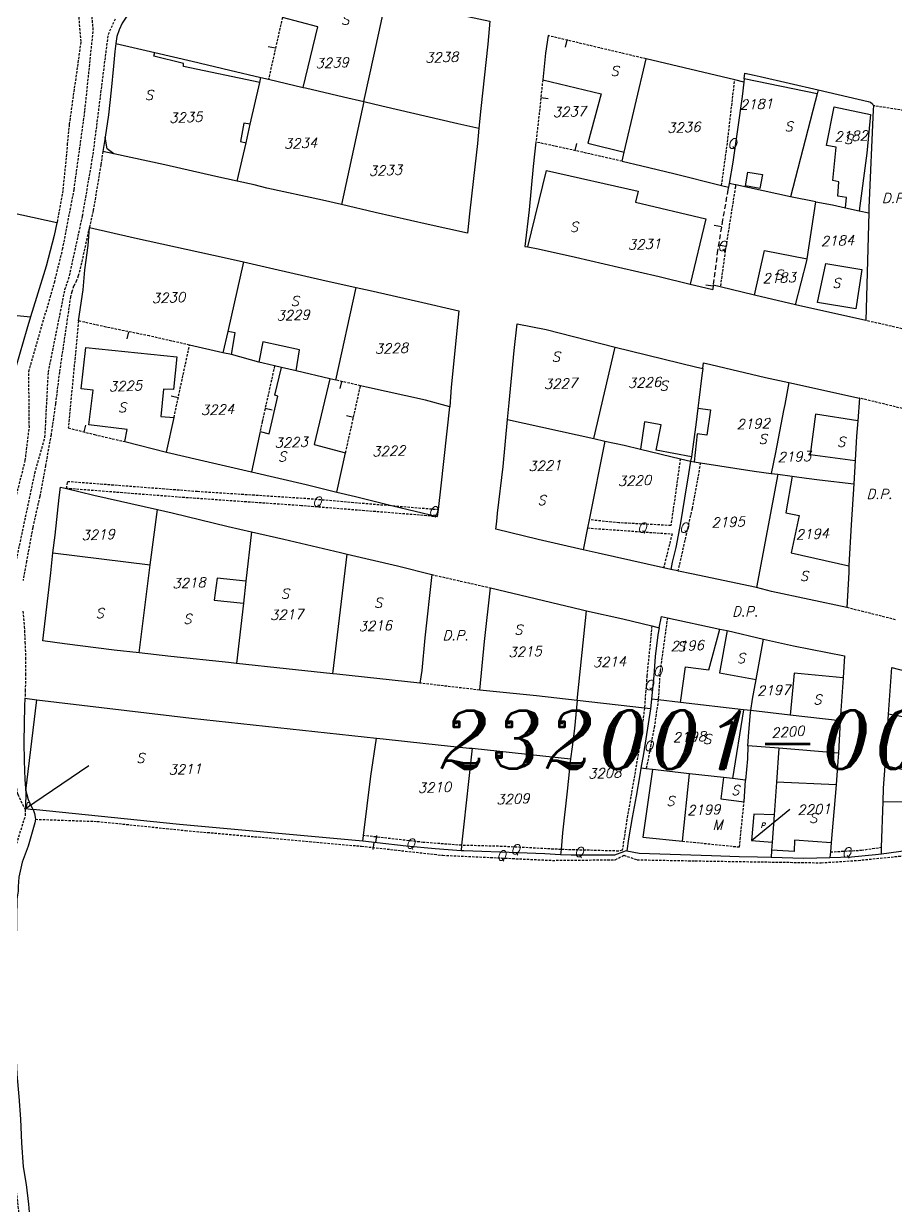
# Model space of a CAD drawing. Extents: x -334462 to -332769, y -29481 to -26664.
# Drawn here: x -334090 to -334000.6, y -28750.7 to -28629.6 of the extents above; entities that cross this region are included whole.
import ezdxf
from ezdxf.enums import TextEntityAlignment as Align

# ---------------------------------------------------------------- set-up
doc = ezdxf.new("R2010")
doc.units = 0
doc.header["$MEASUREMENT"] = 0
doc.linetypes.add('DASHED', pattern=[0.75, 0.5, -0.25])
doc.linetypes.add('HIDDEN', pattern=[0.375, 0.25, -0.125])
for name, color, linetype in [('17', 7, 'CONTINUOUS'), ('18', 7, 'CONTINUOUS'), ('DP$DIVIDING$LINE', 7, 'CONTINUOUS'), ('EASEMENT$BOUNDA$', 7, 'CONTINUOUS'), ('ENC$$ST$$A$$TEXT', 7, 'CONTINUOUS'), ('MAP$SHEET$BOUND$', 7, 'CONTINUOUS'), ('PARCEL$BOUNDARY', 7, 'CONTINUOUS'), ('PARCEL$NUMBER', 7, 'CONTINUOUS'), ('STRUC$$FOOTPRINT', 7, 'CONTINUOUS')]:
    doc.layers.add(name, color=color, linetype=linetype)
doc.styles.add('ITALICT', font='ITALICT', dxfattribs={"height": 0.2})

msp = doc.modelspace()

# ---------------------------------------------------------------- linework, layer by layer
at = {"layer": '17', "color": 5, "linetype": 'Continuous'}
for p, q in [((-334034.31, -28631.34), (-334034.49, -28632.07)), ((-334018.77, -28652.31), (-334018.03, -28652.43)), ((-334053.89, -28713.55), (-334053.81, -28712.81)), ((-334054.12, -28713.53), (-334054.2, -28714.27))]:
    msp.add_line(p, q, dxfattribs=at)
at = {"layer": '17', "color": 1, "linetype": 'Continuous'}
for p, q in [((-334079.26, -28661.21), (-334079.41, -28661.94)), ((-334074.16, -28667.97), (-334074.89, -28667.81)), ((-334065.24, -28669.04), (-334064.51, -28669.21)), ((-334056.19, -28669.99), (-334056.92, -28669.82))]:
    msp.add_line(p, q, dxfattribs=at)
at = {"layer": '18', "color": 1, "linetype": 'Continuous'}
for p, q in [((-334064.18, -28632.17), (-334064.92, -28632.01)), ((-334036.98, -28637.23), (-334036.23, -28637.31)), ((-334033.46, -28642.65), (-334033.29, -28641.92)), ((-334057.41, -28666.31), (-334057.58, -28667.04)), ((-334083.79, -28671.48), (-334083.63, -28670.78))]:
    msp.add_line(p, q, dxfattribs=at)
at = {"layer": '18', "color": 30, "linetype": 'Continuous'}
for p, q in [((-334018.46, -28650.45), (-334019.2, -28650.33)), ((-334019.32, -28656.53), (-334020.06, -28656.44))]:
    msp.add_line(p, q, dxfattribs=at)
at = {"layer": 'DP$DIVIDING$LINE', "color": 30, "linetype": 'HIDDEN'}
for p, q in [((-333997.93, -28638.84), (-334002.89, -28638.06)), ((-333998.85, -28661.15), (-334003.67, -28660.06)), ((-333999.54, -28669.17), (-334004.3, -28668.01)), ((-334048.17, -28686.09), (-334042.15, -28687.45)), ((-334000.61, -28690.72), (-334005.62, -28689.47)), ((-334043.25, -28697.93), (-334049.39, -28697.21))]:
    msp.add_line(p, q, dxfattribs=at)
at = {"layer": 'DP$DIVIDING$LINE', "color": 2, "linetype": 'HIDDEN'}
for points in [[(-334073.41, -28567.67), (-334073.24, -28570.94), (-334073.2, -28574.14), (-334073.88, -28579.21), (-334074.09, -28580.68), (-334075.66, -28586.86), (-334078.5, -28598.49), (-334079.66, -28603.14), (-334080.54, -28607.51), (-334081.37, -28614.97), (-334082.08, -28620.07), (-334082.9, -28621.8), (-334083.56, -28624.02), (-334084.34, -28626.36), (-334084.42, -28628.24), (-334084.15, -28631.55), (-334085.33, -28639.96), (-334085.53, -28641.93), (-334085.62, -28643.03), (-334085.99, -28646.76), (-334086.53, -28649.78), (-334086.59, -28650.05)], [(-334091.66, -28751.76), (-334092.36, -28745.55), (-334093.08, -28738.49), (-334093.33, -28735.64), (-334093.33, -28729.85), (-334093.2, -28718.96), (-334092.84, -28710.49), (-334093, -28709.25), (-334092.31, -28707.42), (-334093.02, -28701.27), (-334092.72, -28698.42), (-334092.59, -28693.72), (-334093.29, -28687.47), (-334091.64, -28681.52), (-334089.84, -28674.42), (-334089.42, -28670.98), (-334089.48, -28665.29), (-334086.85, -28656.17), (-334086.01, -28652.77), (-334084.83, -28646.65), (-334083.72, -28638.54), (-334082.87, -28630.3), (-334083.02, -28628.66)], [(-334090.44, -28751.8), (-334091.15, -28745.62), (-334091.42, -28739.78), (-334091.79, -28736.07), (-334091.84, -28728.16), (-334091.74, -28716.89), (-334089.82, -28710.8), (-334089.82, -28710.21), (-334090.61, -28708.58), (-334091.13, -28705.26), (-334091.15, -28700.62), (-334090.93, -28696.02), (-334091.23, -28689.69), (-334091.2, -28686.77), (-334088.85, -28675.69), (-334087.82, -28672.03), (-334087.47, -28665.36), (-334085.77, -28656.9), (-334085.3, -28655.47), (-334083.96, -28649.33), (-334082.88, -28643.05), (-334081.32, -28630.74), (-334080.58, -28629.11)], [(-334081.88, -28642.74), (-334082.1, -28644.11), (-334082.52, -28646.7), (-334082.88, -28648.84), (-334083.27, -28650.53)], [(-334083.27, -28650.53), (-334083.52, -28651.63), (-334084.07, -28654.18), (-334084.41, -28655.49), (-334084.59, -28655.97), (-334084.88, -28656.56), (-334085.06, -28657.12), (-334085.2, -28657.63), (-334085.53, -28659.89), (-334085.91, -28662.44), (-334086.34, -28665.35), (-334086.74, -28668.6), (-334087.2, -28671.76), (-334087.77, -28674.92), (-334088.35, -28678.09), (-334089.08, -28681.29), (-334089.71, -28684.72), (-334090.07, -28686.71)], [(-334090.08, -28689.84), (-334089.94, -28691.42), (-334089.87, -28693.02), (-334089.8, -28694.62), (-334089.81, -28696.26), (-334089.84, -28697.91), (-334089.86, -28698.33), (-334089.87, -28698.75)]]:
    msp.add_lwpolyline(points, dxfattribs=at)
at = {"layer": 'EASEMENT$BOUNDA$', "color": 3, "linetype": 'HIDDEN'}
msp.add_line((-334052.15, -28679.04), (-334047.47, -28679.42), dxfattribs=at)
for points in [[(-334018.45, -28646.22), (-334017.84, -28641.78), (-334017.11, -28635.42)], [(-334017.01, -28646.18), (-334017.04, -28646.37), (-334018.08, -28652.93), (-334018.58, -28656.6)], [(-334022.68, -28674.24), (-334023.65, -28681.07), (-334028.97, -28680.79), (-334032.02, -28680.48)], [(-334020.62, -28674.65), (-334021.48, -28679.32), (-334022.93, -28685.72)], [(-334085.61, -28677.27), (-334085.51, -28676.54), (-334072.18, -28677.56), (-334060.9, -28678.29), (-334052.15, -28679.04)], [(-334047.56, -28680.15), (-334061.52, -28679.04), (-334073.49, -28678.21), (-334085.61, -28677.27)], [(-334032.19, -28681.32), (-334023.53, -28681.93), (-334024.4, -28685.4)], [(-334025.6, -28691.36), (-334026.11, -28696.45), (-334026.36, -28699.77)], [(-334024.01, -28690.51), (-334024.75, -28695.94), (-334024.95, -28698.92)], [(-334026.36, -28699.77), (-334026.87, -28703.73), (-334028.16, -28711.18), (-334028.63, -28714.32), (-334029.01, -28714.42), (-334034.91, -28714.26)], [(-334024.95, -28698.92), (-334025.34, -28701.64), (-334026.18, -28705.99)], [(-334022.47, -28713.4), (-334016.62, -28714), (-334016.15, -28709.38)], [(-334088.79, -28711.16), (-334082.47, -28711.38), (-334073.42, -28712.31), (-334055.36, -28713.92), (-334047.03, -28714.85), (-334035.79, -28715.37), (-334029.36, -28715.31), (-334028.48, -28714.85), (-334027.11, -28715.31), (-334021.16, -28715.42), (-334008.24, -28715.62), (-334004.44, -28715.37), (-333999.82, -28714.9), (-333994.19, -28714.17)], [(-334045.1, -28713.83), (-334049.03, -28713.53), (-334055.15, -28712.83)], [(-334034.91, -28714.26), (-334040.95, -28713.94), (-334045.1, -28713.83)], [(-334007.3, -28714.5), (-334004.11, -28714.33), (-334002.04, -28714.02)]]:
    msp.add_lwpolyline(points, dxfattribs=at)
at = {"layer": 'ENC$$ST$$A$$TEXT', "color": 1, "linetype": 'Continuous'}
for p, q in [((-334089.82, -28710.05), (-334083.33, -28705.64)), ((-334015.4, -28713.34), (-334011.45, -28710.13))]:
    msp.add_line(p, q, dxfattribs=at)
at = {"layer": 'PARCEL$BOUNDARY', "color": 2, "linetype": 'HIDDEN'}
for p, q in [((-334063.48, -28629.02), (-334064.9, -28635.35)), ((-334026.2, -28633.26), (-334036.24, -28630.88)), ((-334074.59, -28669.99), (-334073, -28662.58)), ((-334055.47, -28666.75), (-334057.99, -28666.17)), ((-334057, -28673.61), (-334055.47, -28666.75))]:
    msp.add_line(p, q, dxfattribs=at)
at = {"layer": 'PARCEL$BOUNDARY', "color": 7, "linetype": 'Continuous'}
for p, q in [((-334080.54, -28631.69), (-334076.54, -28632.62)), ((-334028.44, -28642.83), (-334026.2, -28633.26)), ((-334017.11, -28635.42), (-334026.2, -28633.26)), ((-334066.77, -28639.96), (-334065.79, -28635.68)), ((-334065.79, -28635.68), (-334065.68, -28635.17)), ((-334065.68, -28635.17), (-334064.9, -28635.35)), ((-334064.9, -28635.35), (-334061.35, -28636.19)), ((-334016.17, -28635.64), (-334017.11, -28635.42)), ((-334016.13, -28635.31), (-334016.17, -28635.64)), ((-334008.56, -28636.44), (-334008.66, -28636.85)), ((-334055.13, -28637.63), (-334057.42, -28648.19)), ((-334067.2, -28641.85), (-334066.77, -28639.96)), ((-334080.76, -28642.98), (-334081.88, -28642.74)), ((-334068.1, -28645.79), (-334067.2, -28641.85)), ((-334028.65, -28643.75), (-334028.44, -28642.83)), ((-334018.45, -28646.22), (-334017.75, -28646.39)), ((-334017.69, -28646.03), (-334017.75, -28646.39)), ((-334017.01, -28646.18), (-334017.69, -28646.03)), ((-334086.59, -28650.05), (-334099.77, -28647.17)), ((-334008.78, -28647.89), (-334011.38, -28647.38)), ((-334009.69, -28653.76), (-334008.78, -28647.89)), ((-334005.75, -28648.51), (-334004.36, -28648.82)), ((-334004.36, -28648.82), (-334003.35, -28649.04)), ((-334003.35, -28649.04), (-334003.67, -28660.06)), ((-334067.48, -28654.05), (-334069.08, -28661.18)), ((-334057.99, -28666.17), (-334055.9, -28656.67)), ((-334018.58, -28656.6), (-334019.31, -28656.45)), ((-334015.09, -28657.47), (-334018.58, -28656.6)), ((-334010.86, -28658.45), (-334015.09, -28657.47)), ((-334003.67, -28660.06), (-334010.86, -28658.45)), ((-334094.79, -28659.16), (-334089.29, -28659.67)), ((-334069.08, -28661.18), (-334069.57, -28663.36)), ((-334069.57, -28663.36), (-334073, -28662.58)), ((-334068.7, -28663.56), (-334069.57, -28663.36)), ((-334065.89, -28664.33), (-334068.7, -28663.56)), ((-334031.55, -28672.16), (-334029.37, -28662.79)), ((-334063.57, -28664.88), (-334064.28, -28664.72)), ((-334062.08, -28665.23), (-334063.57, -28664.88)), ((-334058.61, -28666.03), (-334062.08, -28665.23)), ((-334057.99, -28666.17), (-334058.61, -28666.03)), ((-334011.57, -28666.42), (-334004.3, -28668.01)), ((-334004.3, -28668.01), (-334004.49, -28670.35)), ((-334075.36, -28673.55), (-334074.59, -28669.99)), ((-334040.4, -28670.19), (-334031.55, -28672.16)), ((-334065.76, -28671.42), (-334066.63, -28675.58)), ((-334079.64, -28672.47), (-334075.36, -28673.55)), ((-334030.41, -28672.42), (-334032.02, -28680.48)), ((-334031.55, -28672.16), (-334030.41, -28672.42)), ((-334026.76, -28673.26), (-334022.68, -28674.24)), ((-334057.9, -28677.64), (-334057, -28673.61)), ((-334022.68, -28674.24), (-334021.64, -28674.49)), ((-334021.55, -28674.02), (-334021.64, -28674.49)), ((-334004.77, -28674.39), (-334004.91, -28676.79)), ((-334021.64, -28674.49), (-334021.25, -28674.55)), ((-334012.67, -28675.82), (-334014.86, -28687.41)), ((-334013.37, -28675.73), (-334012.67, -28675.82)), ((-334012.67, -28675.82), (-334011.2, -28676.02)), ((-334052.15, -28679.04), (-334047.56, -28680.15)), ((-334077.02, -28685.1), (-334076.29, -28679.42)), ((-334047.56, -28680.15), (-334047.47, -28679.42)), ((-334032.02, -28680.48), (-334032.19, -28681.32)), ((-334066.64, -28681.71), (-334067.22, -28686.76)), ((-334032.19, -28681.32), (-334032.63, -28683.55)), ((-334058.3, -28696.26), (-334056.85, -28683.99)), ((-334078.16, -28694.1), (-334077.02, -28685.1)), ((-334023.66, -28685.56), (-334024.4, -28685.4)), ((-334022.93, -28685.72), (-334023.66, -28685.56)), ((-334067.22, -28686.76), (-334067.48, -28689.03)), ((-334067.48, -28689.03), (-334068.2, -28695.2)), ((-334033.27, -28698.98), (-334032.29, -28689.79)), ((-334025.6, -28691.36), (-334024.84, -28691.54)), ((-334018.63, -28691.67), (-334017.89, -28691.83)), ((-334017.89, -28691.83), (-334014.14, -28692.71)), ((-334014.91, -28696.84), (-334014.14, -28692.71)), ((-334089.87, -28698.75), (-334088.65, -28698.91)), ((-334026.36, -28699.77), (-334033.27, -28698.98)), ((-334025.75, -28699.84), (-334026.36, -28699.77)), ((-334025.63, -28698.84), (-334025.75, -28699.84)), ((-334022.66, -28699.21), (-334024.95, -28698.92)), ((-334016.22, -28699.94), (-334022.66, -28699.21)), ((-334015.47, -28700.03), (-334016.22, -28699.94)), ((-334011.43, -28700.48), (-334015.47, -28700.03)), ((-334006.29, -28701.06), (-334011.43, -28700.48)), ((-334006.29, -28701.06), (-334006.48, -28704.4)), ((-334012.58, -28703.89), (-334015.77, -28703.63)), ((-334012.58, -28703.89), (-334012.83, -28707.37)), ((-334006.48, -28704.4), (-334012.58, -28703.89)), ((-334026.18, -28705.99), (-334026.73, -28705.93)), ((-334025.53, -28706.06), (-334026.18, -28705.99)), ((-334021.73, -28706.49), (-334025.53, -28706.06)), ((-334018.25, -28706.89), (-334021.73, -28706.49)), ((-334017.32, -28706.99), (-334018.25, -28706.89)), ((-334016, -28707.15), (-334017.32, -28706.99)), ((-334012.83, -28707.37), (-334013.07, -28710.72)), ((-334002.04, -28714.02), (-334001.89, -28709.37)), ((-334013.07, -28710.72), (-334013.26, -28713.51)), ((-334055.22, -28713.41), (-334055.15, -28712.83)), ((-334045.1, -28713.83), (-334045.16, -28714.38)), ((-334034.91, -28714.26), (-334034.96, -28714.79)), ((-334013.26, -28713.51), (-334013.32, -28714.33)), ((-334007.22, -28713.56), (-334007.3, -28714.5)), ((-334002.07, -28714.7), (-334002.04, -28714.02)), ((-334007.3, -28714.5), (-334007.35, -28715.06))]:
    msp.add_line(p, q, dxfattribs=at)
at = {"layer": 'PARCEL$BOUNDARY', "color": 2, "linetype": 'DASHED'}
msp.add_line((-334019.31, -28656.45), (-334019.36, -28656.9), dxfattribs=at)
at = {"layer": 'PARCEL$BOUNDARY', "color": 7, "linetype": 'Continuous'}
for points in [[(-334073.53, -28622.03), (-334076.73, -28625.81), (-334079.49, -28628.98), (-334079.91, -28629.59), (-334080.22, -28630.29), (-334080.45, -28630.97), (-334080.54, -28631.69)], [(-334055.13, -28637.63), (-334054.02, -28632.67), (-334052.79, -28626.96)], [(-334052.79, -28626.96), (-334049.48, -28627.7), (-334044.47, -28628.91), (-334042.2, -28629.4), (-334042.43, -28631.74), (-334043.13, -28638.36), (-334043.33, -28640.36)], [(-334036.24, -28630.88), (-334036.51, -28632.68), (-334036.79, -28635.41)], [(-334080.54, -28631.69), (-334080.65, -28632.51), (-334080.79, -28633.99), (-334081.04, -28636.45), (-334081.3, -28638.98), (-334081.64, -28641.28)], [(-334076.54, -28632.62), (-334072.74, -28633.51), (-334068.88, -28634.42), (-334065.68, -28635.17)], [(-334016.17, -28635.64), (-334016.34, -28637.12), (-334016.81, -28640.48), (-334017.3, -28643.85), (-334017.69, -28646.03)], [(-334016.13, -28635.31), (-334016.07, -28634.72), (-334015.12, -28634.94), (-334014.48, -28635.08), (-334008.56, -28636.44)], [(-334061.35, -28636.19), (-334061.11, -28636.24), (-334057.21, -28637.15), (-334055.13, -28637.63)], [(-334008.66, -28636.85), (-334008.86, -28637.62), (-334011.38, -28647.38)], [(-334008.56, -28636.44), (-334003.44, -28637.61), (-334003.18, -28637.69), (-334002.97, -28637.87), (-334002.89, -28638.06)], [(-334055.13, -28637.63), (-334053.3, -28638.06), (-334045.48, -28639.88), (-334043.33, -28640.36)], [(-334002.89, -28638.06), (-334002.91, -28638.48), (-334003.34, -28648.51), (-334003.35, -28649.04)], [(-334043.33, -28640.36), (-334043.49, -28641.92), (-334043.88, -28645.5), (-334044.29, -28649.13), (-334044.51, -28651.12), (-334048.52, -28650.23), (-334053.97, -28649.01), (-334057.42, -28648.19)], [(-334081.64, -28641.28), (-334081.68, -28641.53), (-334081.88, -28642.74)], [(-334037.49, -28641.78), (-334037.63, -28643.03), (-334037.76, -28644.3), (-334038.19, -28648.72), (-334038.61, -28652.47), (-334038.3, -28652.53)], [(-334068.1, -28645.79), (-334070.31, -28645.31), (-334075.53, -28644.12), (-334080.76, -28642.98)], [(-334028.65, -28643.75), (-334026.64, -28644.21), (-334023.36, -28645.01), (-334018.45, -28646.22)], [(-334057.42, -28648.19), (-334059.38, -28647.73), (-334065.09, -28646.5), (-334066.38, -28646.17), (-334068.1, -28645.79)], [(-334011.38, -28647.38), (-334017, -28646.18), (-334017.01, -28646.18)], [(-334008.78, -28647.89), (-334007.08, -28648.22), (-334005.75, -28648.51)], [(-334086.59, -28650.05), (-334086.87, -28651.34), (-334087.7, -28654.51), (-334088.7, -28657.7), (-334089.29, -28659.67)], [(-334084.38, -28660.1), (-334083.91, -28656.92), (-334083.72, -28654.87), (-334083.4, -28652.38), (-334083.27, -28650.53)], [(-334083.27, -28650.53), (-334078.65, -28651.58), (-334069.14, -28653.66), (-334067.48, -28654.05)], [(-334038.3, -28652.53), (-334037.27, -28652.71), (-334033.43, -28653.59), (-334029.02, -28654.61), (-334024.86, -28655.57), (-334021.66, -28656.35)], [(-334010.86, -28658.45), (-334009.72, -28653.94), (-334009.69, -28653.76)], [(-334067.48, -28654.05), (-334064.37, -28654.78), (-334059.45, -28655.9), (-334055.9, -28656.67)], [(-334055.9, -28656.67), (-334054.47, -28656.99), (-334049.53, -28658.11), (-334045.39, -28659.06), (-334046.16, -28666.88), (-334046.31, -28668.89)], [(-334021.66, -28656.35), (-334020.07, -28656.73), (-334019.36, -28656.9)], [(-334089.29, -28659.67), (-334089.68, -28660.95), (-334090.82, -28664.86), (-334090.84, -28665.7), (-334090.83, -28666.17)], [(-334040.4, -28670.19), (-334040.24, -28668.49), (-334039.7, -28663.15), (-334039.41, -28660.4), (-334036.43, -28660.99), (-334029.37, -28662.79)], [(-334029.37, -28662.79), (-334021.11, -28664.81), (-334020.37, -28664.98)], [(-334064.28, -28664.72), (-334065.45, -28664.45), (-334065.89, -28664.33)], [(-334020.37, -28664.98), (-334020.29, -28664.39), (-334019.56, -28664.56), (-334019.55, -28664.57), (-334013.94, -28665.9), (-334011.57, -28666.42)], [(-334020.37, -28664.98), (-334020.47, -28665.71), (-334020.79, -28668.22), (-334020.89, -28669.03)], [(-334046.31, -28668.89), (-334048.81, -28668.23), (-334054.85, -28666.9), (-334055.47, -28666.75)], [(-334011.57, -28666.42), (-334011.96, -28668.67), (-334012.09, -28669.28), (-334012.94, -28673.57), (-334013.37, -28675.73)], [(-334047.47, -28679.42), (-334047.21, -28677), (-334046.31, -28668.89)], [(-334020.89, -28669.03), (-334021.1, -28670.74), (-334021.42, -28673.25), (-334021.55, -28674.02)], [(-334032.63, -28683.55), (-334037.26, -28682.5), (-334041.6, -28681.45), (-334041.51, -28680.64), (-334041.41, -28679.8), (-334040.85, -28675.02), (-334040.4, -28670.19)], [(-334004.49, -28670.35), (-334004.62, -28671.9), (-334004.77, -28674.39)], [(-334030.41, -28672.42), (-334028.45, -28672.85), (-334026.76, -28673.26)], [(-334075.36, -28673.55), (-334071.99, -28674.34), (-334066.63, -28675.58)], [(-334066.63, -28675.58), (-334061.05, -28676.88), (-334059.82, -28677.18), (-334057.9, -28677.64)], [(-334021.64, -28674.49), (-334021.85, -28675.76), (-334022.25, -28678.28), (-334022.65, -28680.79), (-334023.15, -28683.31), (-334023.52, -28684.83), (-334023.66, -28685.56)], [(-334021.25, -28674.55), (-334020.65, -28674.64), (-334020.62, -28674.65)], [(-334020.62, -28674.65), (-334015.11, -28675.49), (-334013.37, -28675.73)], [(-334011.2, -28676.02), (-334009.74, -28676.22), (-334008.42, -28676.39), (-334004.91, -28676.79)], [(-334004.91, -28676.79), (-334005.17, -28681.01), (-334005.39, -28685.17), (-334005.39, -28685.2)], [(-334087, -28683.86), (-334086.79, -28682.07), (-334086.35, -28678.2), (-334086.24, -28677.12), (-334085.61, -28677.27)], [(-334085.61, -28677.27), (-334082.81, -28677.94), (-334076.29, -28679.42)], [(-334057.9, -28677.64), (-334056, -28678.1), (-334052.15, -28679.04)], [(-334076.29, -28679.42), (-334074.79, -28679.77), (-334069.05, -28681.16), (-334066.64, -28681.71)], [(-334066.64, -28681.71), (-334063.32, -28682.46), (-334057.52, -28683.83), (-334056.85, -28683.99)], [(-334078.16, -28694.1), (-334080.72, -28693.82), (-334085.82, -28693.2), (-334088.05, -28692.89), (-334087.23, -28685.93), (-334087, -28683.86)], [(-334056.85, -28683.99), (-334051.68, -28685.21), (-334048.17, -28686.09)], [(-334024.4, -28685.4), (-334031.09, -28683.9), (-334032.63, -28683.55)], [(-334005.39, -28685.2), (-334005.42, -28685.87), (-334005.62, -28689.47)], [(-334048.17, -28686.09), (-334048.86, -28692.58), (-334049.17, -28695.91), (-334049.39, -28697.21)], [(-334014.86, -28687.41), (-334021.52, -28686.03), (-334022.87, -28685.74), (-334022.93, -28685.72)], [(-334043.25, -28697.93), (-334042.76, -28692.95), (-334042.15, -28687.45)], [(-334042.15, -28687.45), (-334032.84, -28689.67), (-334032.57, -28689.73), (-334032.29, -28689.79)], [(-334005.62, -28689.47), (-334013.34, -28687.81), (-334014.86, -28687.41)], [(-334032.29, -28689.79), (-334028.59, -28690.63), (-334025.6, -28691.36)], [(-334024.84, -28691.54), (-334024.62, -28690.38), (-334024.01, -28690.51)], [(-334024.01, -28690.51), (-334023.98, -28690.52), (-334018.63, -28691.67)], [(-334024.84, -28691.54), (-334024.99, -28692.27), (-334025.27, -28694.49), (-334025.41, -28696.45), (-334025.59, -28698.49), (-334025.63, -28698.84)], [(-334014.14, -28692.71), (-334011.07, -28693.39), (-334005.84, -28694.42), (-334006, -28696.67)], [(-334068.2, -28695.2), (-334069, -28695.11), (-334074.9, -28694.47), (-334078.16, -28694.1)], [(-334058.3, -28696.26), (-334063.09, -28695.75), (-334068.2, -28695.2)], [(-334049.39, -28697.21), (-334057.89, -28696.3), (-334058.3, -28696.26)], [(-334001.33, -28700.39), (-334001, -28695.61), (-333998.78, -28696.18), (-333996.55, -28696.71)], [(-334015.47, -28700.03), (-334015.28, -28698.84), (-334014.91, -28696.84)], [(-334006, -28696.67), (-334006.25, -28700.51), (-334006.27, -28700.78), (-334006.29, -28701.06)], [(-334033.27, -28698.98), (-334037.41, -28698.52), (-334043.25, -28697.93)], [(-334089.87, -28698.75), (-334089.91, -28699.57), (-334089.94, -28701.38), (-334089.97, -28703.27), (-334089.94, -28705.18), (-334089.89, -28707.09), (-334089.82, -28707.99), (-334089.77, -28708.23)], [(-334088.65, -28698.91), (-334072.81, -28700.81), (-334053.84, -28702.84)], [(-334033.27, -28698.98), (-334033.54, -28701.87), (-334033.78, -28703.74), (-334033.94, -28704.97)], [(-334025.75, -28699.84), (-334026.47, -28704.47), (-334026.73, -28705.93)], [(-334024.95, -28698.92), (-334024.99, -28698.92), (-334025.63, -28698.84)], [(-334015.77, -28703.63), (-334015.67, -28702.23), (-334015.49, -28700.22), (-334015.47, -28700.03)], [(-334001.69, -28705.68), (-334001.47, -28702.41), (-334001.33, -28700.39)], [(-334055.15, -28712.83), (-334054.4, -28706.74), (-334053.84, -28702.84)], [(-334053.84, -28702.84), (-334053.14, -28702.92), (-334048.76, -28703.39), (-334044.34, -28703.86), (-334044.03, -28703.89)], [(-334044.03, -28703.89), (-334044.4, -28707.29), (-334044.87, -28711.65), (-334045.1, -28713.83)], [(-334044.03, -28703.89), (-334039.91, -28704.33), (-334033.94, -28704.97)], [(-334015.77, -28703.63), (-334015.81, -28704.98), (-334016, -28707.15)], [(-334006.48, -28704.4), (-334006.53, -28705.22), (-334006.72, -28707.62)], [(-334033.94, -28704.97), (-334034.27, -28708.28), (-334034.75, -28712.55), (-334034.91, -28714.26)], [(-334026.73, -28705.93), (-334026.85, -28706.6), (-334027.22, -28708.79), (-334027.62, -28710.98), (-334028, -28713.17), (-334028.17, -28714.41)], [(-334001.89, -28709.37), (-334001.84, -28707.99), (-334001.69, -28705.68)], [(-333997.97, -28706.54), (-334000.24, -28706.01), (-334001.69, -28705.68)], [(-334089.77, -28708.23), (-334089.69, -28708.61), (-334089.54, -28709.14), (-334089.28, -28709.74), (-334089.06, -28710.11), (-334089.03, -28710.17)], [(-334006.72, -28707.62), (-334006.91, -28710.01), (-334007.15, -28712.72), (-334007.22, -28713.56)], [(-334089.03, -28710.17), (-334088.89, -28710.58), (-334088.79, -28711.16)], [(-334055.22, -28713.41), (-334074.02, -28711.68), (-334089.03, -28710.17)], [(-334088.79, -28711.16), (-334088.85, -28711.53), (-334089.55, -28713.93), (-334090.16, -28715.57), (-334090.49, -28717.09), (-334090.56, -28718.06), (-334090.58, -28718.51), (-334090.7, -28719.33), (-334090.75, -28721.22), (-334090.76, -28723.98), (-334090.79, -28726.73), (-334090.82, -28729.52), (-334090.79, -28732.36), (-334090.8, -28735.19), (-334090.71, -28737.27), (-334090.49, -28739.55), (-334090.32, -28741.89), (-334090.21, -28744.31), (-334090.05, -28746.76), (-334089.76, -28748.58), (-334089.5, -28750.6), (-334089.33, -28752.63)], [(-334045.16, -28714.38), (-334047.83, -28714.18), (-334050.79, -28713.9), (-334053.75, -28713.57), (-334055.22, -28713.41)], [(-334034.96, -28714.79), (-334036.57, -28714.71), (-334039.31, -28714.59), (-334044.89, -28714.4), (-334045.03, -28714.39), (-334045.16, -28714.38)], [(-334028.17, -28714.41), (-334028.34, -28714.44), (-334028.51, -28714.48), (-334029.44, -28714.83), (-334031.42, -28714.84), (-334033.87, -28714.85), (-334034.96, -28714.79)], [(-334028.17, -28714.41), (-334026.89, -28714.64), (-334019.5, -28714.88), (-334016.64, -28714.96), (-334014.76, -28715.01), (-334013.37, -28715.05)], [(-334013.32, -28714.33), (-334013.33, -28714.39), (-334013.37, -28715.05)], [(-334002.07, -28714.7), (-333996.84, -28714), (-333994.14, -28713.7)], [(-334013.37, -28715.05), (-334010.02, -28715.14), (-334007.35, -28715.06)], [(-334007.35, -28715.06), (-334005.13, -28715), (-334002.66, -28714.78), (-334002.07, -28714.7)]]:
    msp.add_lwpolyline(points, dxfattribs=at)
at = {"layer": 'PARCEL$BOUNDARY', "color": 2, "linetype": 'HIDDEN'}
for points in [[(-334036.79, -28635.41), (-334037.14, -28638.76), (-334037.49, -28641.78)], [(-334028.65, -28643.75), (-334032.32, -28642.91), (-334033.4, -28642.67), (-334037.49, -28641.78)], [(-334084.38, -28660.1), (-334085.43, -28671.06), (-334082.75, -28671.75), (-334079.64, -28672.47)], [(-334073, -28662.58), (-334077.11, -28661.65), (-334081.55, -28660.74), (-334084.38, -28660.1)], [(-334064.28, -28664.72), (-334065.54, -28670.4), (-334065.76, -28671.42)]]:
    msp.add_lwpolyline(points, dxfattribs=at)
at = {"layer": 'PARCEL$BOUNDARY', "color": 2, "linetype": 'DASHED'}
msp.add_lwpolyline([(-334017.75, -28646.39), (-334017.8, -28646.67), (-334018.35, -28649.76), (-334018.86, -28652.88), (-334019.31, -28656.45)], dxfattribs=at)
at = {"layer": 'STRUC$$FOOTPRINT', "color": 1, "linetype": 'Continuous'}
for p, q in [((-334008.66, -28636.85), (-334016.13, -28635.31)), ((-334014.54, -28646.53), (-334015.99, -28646.25)), ((-334004.08, -28654.84), (-334004.69, -28658.87)), ((-334087, -28683.86), (-334077.02, -28685.1)), ((-334089.77, -28708.23), (-334088.65, -28698.91)), ((-334016.22, -28699.94), (-334017.32, -28706.99)), ((-333997.2, -28701.2), (-334001.33, -28700.39)), ((-334022.47, -28713.4), (-334021.73, -28706.49)), ((-334016.15, -28709.38), (-334016, -28707.15)), ((-334006.72, -28707.62), (-334012.83, -28707.37))]:
    msp.add_line(p, q, dxfattribs=at)
for points in [[(-334061.35, -28636.19), (-334059.86, -28629.96), (-334063.48, -28629.02)], [(-334065.79, -28635.68), (-334073.6, -28634.04), (-334073.6, -28633.72), (-334076.67, -28632.99), (-334076.54, -28632.62)], [(-334036.79, -28635.41), (-334030.8, -28636.83), (-334032.15, -28641.89), (-334028.44, -28642.83)], [(-334005.75, -28648.51), (-334005.66, -28647.45), (-334006.54, -28647.32), (-334006.44, -28645.85), (-334007.05, -28645.72), (-334006.72, -28642.3), (-334007.71, -28642.14), (-334006.92, -28638.17), (-334003.2, -28638.96), (-334003.57, -28642.93), (-334004.36, -28648.82)], [(-334066.77, -28639.96), (-334067.43, -28639.85), (-334067.79, -28641.71), (-334067.2, -28641.85)], [(-334080.76, -28642.98), (-334081.43, -28642.47), (-334081.64, -28641.28)], [(-334038.3, -28652.53), (-334036.39, -28644.71), (-334027.02, -28646.81), (-334027.27, -28647.94), (-334020.06, -28649.65), (-334021.66, -28656.35)], [(-334015.99, -28646.25), (-334015.75, -28644.88), (-334014.25, -28645.11), (-334014.54, -28646.53)], [(-334015.09, -28657.47), (-334014.06, -28652.9), (-334009.69, -28653.76)], [(-334004.69, -28658.87), (-334008.61, -28658.21), (-334007.77, -28654.23), (-334004.08, -28654.84)], [(-334068.7, -28663.56), (-334068.33, -28661.31), (-334069.08, -28661.18)], [(-334062.08, -28665.23), (-334061.73, -28663.07), (-334065.47, -28662.26), (-334065.89, -28664.33)], [(-334079.64, -28672.47), (-334079.38, -28671.24), (-334083.32, -28670.74), (-334082.89, -28667.2), (-334084.11, -28667.07), (-334083.62, -28662.84), (-334074.31, -28663.78), (-334074.64, -28667.13), (-334075.66, -28667.11), (-334075.95, -28669.9), (-334074.59, -28669.99)], [(-334065.76, -28671.42), (-334064.85, -28671.66), (-334063.95, -28667.81), (-334064.25, -28667.7), (-334063.57, -28664.88)], [(-334058.61, -28666.03), (-334060.22, -28672.76), (-334057, -28673.61)], [(-334020.89, -28669.03), (-334019.59, -28669.22), (-334019.96, -28671.82), (-334020.94, -28671.69), (-334021.25, -28674.55)], [(-334021.55, -28674.02), (-334025.15, -28673.35), (-334024.65, -28670.74), (-334026.36, -28670.44), (-334026.76, -28673.26)], [(-334004.49, -28670.35), (-334008.81, -28669.65), (-334009.37, -28673.8), (-334004.77, -28674.39)], [(-334011.2, -28676.02), (-334011.87, -28679.78), (-334010.5, -28680.03), (-334011.31, -28683.87), (-334005.39, -28685.2)], [(-334067.22, -28686.76), (-334070.18, -28686.45), (-334070.46, -28688.71), (-334067.48, -28689.03)], [(-334022.66, -28699.21), (-334022.14, -28695.53), (-334019.77, -28695.86), (-334018.63, -28691.67)], [(-334017.89, -28691.83), (-334018.65, -28696.15), (-334014.91, -28696.84)], [(-334006, -28696.67), (-334011, -28696.2), (-334011.43, -28700.48)], [(-334025.53, -28706.06), (-334026.52, -28713), (-334022.47, -28713.4)], [(-334018.25, -28706.89), (-334018.53, -28709.07), (-334016.15, -28709.38)], [(-334089.77, -28708.23), (-334089.82, -28710.05), (-334089.03, -28710.17)], [(-334001.89, -28709.37), (-333997.43, -28709.33), (-333997.43, -28710.58), (-333993.51, -28710.57)], [(-334013.07, -28710.72), (-334015.14, -28710.64), (-334015.4, -28713.34), (-334013.26, -28713.51)], [(-334007.22, -28713.56), (-334010.98, -28713.29), (-334011, -28714.46), (-334013.32, -28714.33)]]:
    msp.add_lwpolyline(points, dxfattribs=at)

# ---------------------------------------------------------------- texts
at = {"layer": 'DP$DIVIDING$LINE', "color": 2, "linetype": 'Continuous', "style": 'ITALICT'}
for p in [(-334000.68, -28647.52), (-334002.27, -28677.84), (-334016.05, -28689.87), (-334045.73, -28692.31)]:
    msp.add_text('D.P.', height=1, dxfattribs=at).set_placement(p, align=Align.MIDDLE)
at = {"layer": 'EASEMENT$BOUNDA$', "color": 3, "linetype": 'Continuous', "style": 'ITALICT'}
for s, p in [('Q', (-334017.38, -28641.98)), ('Q', (-334018.41, -28652.48)), ('Q', (-334059.94, -28678.67)), ('Q', (-334048.04, -28679.68)), ('Q', (-334026.62, -28681.33)), ('Q', (-334022.33, -28681.33)), ('Q', (-334025.02, -28696.01)), ('Q', (-334025.9, -28697.45)), ('Q', (-334025.95, -28703.68)), ('M', (-334018.86, -28711.73)), ('Q', (-334050.38, -28713.7)), ('Q', (-334041.05, -28714.92)), ('Q', (-334039.62, -28714.29)), ('Q', (-334033.1, -28714.55)), ('Q', (-334005.66, -28714.6))]:
    msp.add_text(s, height=1, dxfattribs=at).set_placement(p, align=Align.MIDDLE)
at = {"layer": 'ENC$$ST$$A$$TEXT', "color": 1, "linetype": 'Continuous', "style": 'ITALICT'}
for s, p in [('D', (-334089.61, -28709.69)), ('P', (-334014.22, -28711.79))]:
    msp.add_text(s, height=0.5, dxfattribs=at).set_placement(p, align=Align.MIDDLE)
at = {"layer": 'MAP$SHEET$BOUND$', "color": 6, "linetype": 'Continuous', "style": 'ITALICT'}
msp.add_text('232001-00-012-0', height=6, dxfattribs=at).set_placement((-334005, -28703), align=Align.MIDDLE)
at = {"layer": 'PARCEL$NUMBER', "color": 7, "linetype": 'Continuous', "style": 'ITALICT'}
for s, p in [('3239', (-334058.39, -28633.66)), ('3238', (-334047.15, -28633.09)), ('3237', (-334034.05, -28638.67)), ('2181', (-334014.88, -28637.9)), ('3235', (-334073.38, -28639.25)), ('3236', (-334022.33, -28640.27)), ('3234', (-334061.62, -28641.9)), ('2182', (-334005.17, -28641.16)), ('3233', (-334052.92, -28644.68)), ('2184', (-334006.57, -28651.88)), ('3231', (-334026.36, -28652.25)), ('2183', (-334012.55, -28655.69)), ('3230', (-334075.16, -28657.72)), ('3229', (-334062.39, -28659.51)), ('3228', (-334052.31, -28662.91)), ('3227', (-334034.97, -28666.52)), ('3226', (-334026.36, -28666.41)), ('3225', (-334079.58, -28666.77)), ('3224', (-334070.13, -28669.19)), ('2192', (-334015.21, -28670.64)), ('3223', (-334062.58, -28672.54)), ('3222', (-334052.58, -28673.43)), ('3221', (-334036.57, -28674.93)), ('2193', (-334011, -28674.01)), ('3220', (-334027.38, -28676.46)), ('2195', (-334017.78, -28680.71)), ('3219', (-334082.38, -28682)), ('2194', (-334009.15, -28681.93)), ('3218', (-334073.06, -28686.94)), ('3217', (-334063.05, -28690.19)), ('3216', (-334053.96, -28691.34)), ('3215', (-334038.61, -28693.99)), ('2196', (-334021.98, -28693.37)), ('3214', (-334029.95, -28695.03)), ('2197', (-334013.11, -28697.94)), ('2198', (-334021.76, -28702.72)), ('3211', (-334073.45, -28706.03)), ('3208', (-334030.44, -28706.43)), ('3210', (-334047.89, -28707.89)), ('3209', (-334039.85, -28709.07)), ('2199', (-334020.27, -28710.19)), ('2201', (-334008.98, -28710.15))]:
    msp.add_text(s, height=1, rotation=2.1037, dxfattribs=at).set_placement(p, align=Align.MIDDLE)
at = {"layer": 'PARCEL$NUMBER', "color": 1, "linetype": 'Continuous', "style": 'ITALICT'}
msp.add_text('2200', height=1, rotation=4.5462, dxfattribs=at).set_placement((-334011.67, -28702.2), align=Align.MIDDLE)
at = {"layer": 'STRUC$$FOOTPRINT', "color": 1, "linetype": 'Continuous', "style": 'ITALICT'}
for p in [(-334057.04, -28629.24), (-334029.42, -28634.5), (-334077.16, -28636.96), (-334011.58, -28640.18), (-334005.47, -28641.48), (-334033.59, -28650.47), (-334012.59, -28655.37), (-334006.69, -28656.23), (-334062.21, -28658.06), (-334035.44, -28663.77), (-334024.39, -28666.74), (-334079.91, -28668.97), (-334014.24, -28672.21), (-334006.19, -28672.49), (-334063.51, -28674), (-334036.9, -28678.47), (-334010, -28686.24), (-334063.22, -28688.04), (-334053.66, -28688.97), (-334082.21, -28690.05), (-334073.22, -28690.63), (-334039.29, -28691.73), (-334022.59, -28693.44), (-334016.47, -28694.66), (-334008.63, -28698.89), (-334019.93, -28702.94), (-334078.04, -28704.88), (-334017.04, -28708.18), (-334023.7, -28709.28), (-334009.06, -28711.02)]:
    msp.add_text('S', height=1, dxfattribs=at).set_placement(p, align=Align.MIDDLE)

doc.saveas('drawing.dxf')
